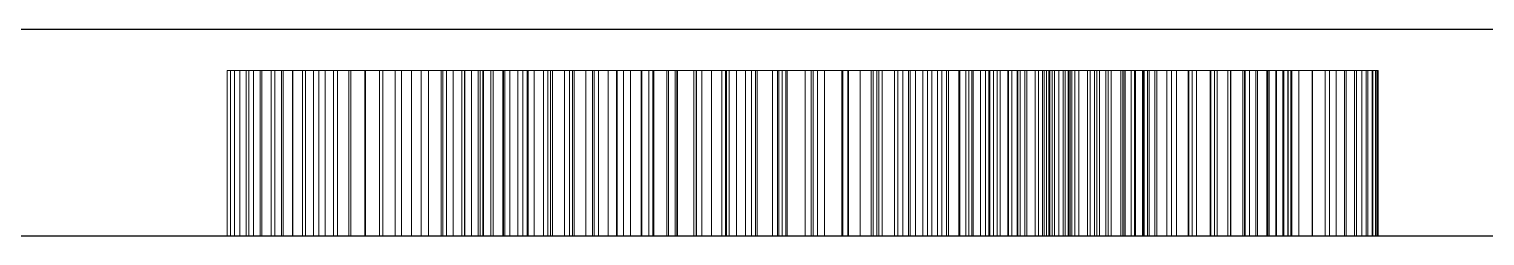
# Model space of a CAD drawing. Header units: millimetres. Extents: x 7 to 422, y 36 to 182.
# Drawn here: x 108.061 to 109.822, y 36.333 to 36.583 of the extents above; entities that cross this region are included whole.
import ezdxf

# ---------------------------------------------------------------- set-up
doc = ezdxf.new("R2010")
doc.units = ezdxf.units.MM
doc.header["$LTSCALE"] = 0.666667
doc.linetypes.add('DASHED', pattern=[1.524, 1.27, -0.254])
doc.layers.add('HIDDEN', color=7, linetype='DASHED', lineweight=13)
doc.layers.add('VISIBLE', color=7, linetype='CONTINUOUS', lineweight=25)

msp = doc.modelspace()

# ---------------------------------------------------------------- linework, layer by layer
at = {"layer": 'HIDDEN'}
for p, q in [((108.56168, 36.53333), (108.30064, 36.53333)), ((108.30064, 36.33333), (108.30064, 36.53333)), ((108.30064, 36.53333), (108.30452, 36.53333)), ((108.30452, 36.33333), (108.30452, 36.53333)), ((108.30452, 36.53333), (108.30964, 36.53333)), ((108.30964, 36.33333), (108.30964, 36.53333)), ((108.30964, 36.53333), (108.31601, 36.53333)), ((108.31601, 36.33333), (108.31601, 36.53333)), ((108.31601, 36.53333), (108.32361, 36.53333)), ((108.32361, 36.33333), (108.32361, 36.53333)), ((108.32361, 36.53333), (108.33246, 36.53333)), ((108.32674, 36.33333), (108.32674, 36.53333)), ((108.32674, 36.53333), (108.58778, 36.53333)), ((108.34061, 36.53333), (108.32674, 36.53333)), ((108.33246, 36.33333), (108.33246, 36.53333)), ((108.33246, 36.53333), (108.34255, 36.53333)), ((108.34061, 36.33333), (108.34061, 36.53333)), ((108.35828, 36.53333), (108.34061, 36.53333)), ((108.34255, 36.33333), (108.34255, 36.53333)), ((108.34255, 36.53333), (108.35387, 36.53333)), ((108.35387, 36.33333), (108.35387, 36.53333)), ((108.35387, 36.53333), (108.36644, 36.53333)), ((108.35828, 36.33333), (108.35828, 36.53333)), ((108.36855, 36.53333), (108.35828, 36.53333)), ((108.36644, 36.33333), (108.36644, 36.53333)), ((108.36644, 36.53333), (108.38025, 36.53333)), ((108.36855, 36.33333), (108.36855, 36.53333)), ((108.37977, 36.53333), (108.36855, 36.53333)), ((108.37977, 36.33333), (108.37977, 36.53333)), ((108.39193, 36.53333), (108.37977, 36.53333)), ((108.38025, 36.33333), (108.38025, 36.53333)), ((108.38025, 36.53333), (108.3953, 36.53333)), ((108.39193, 36.33333), (108.39193, 36.53333)), ((108.40505, 36.53333), (108.39193, 36.53333)), ((108.3953, 36.33333), (108.3953, 36.53333)), ((108.3953, 36.53333), (108.41159, 36.53333)), ((108.40505, 36.33333), (108.40505, 36.53333)), ((108.41913, 36.53333), (108.40505, 36.53333)), ((108.41159, 36.33333), (108.41159, 36.53333)), ((108.41159, 36.53333), (108.42912, 36.53333)), ((108.41913, 36.33333), (108.41913, 36.53333)), ((108.43415, 36.53333), (108.41913, 36.53333)), ((108.42912, 36.33333), (108.42912, 36.53333)), ((108.42912, 36.53333), (108.44789, 36.53333)), ((108.43415, 36.33333), (108.43415, 36.53333)), ((108.45012, 36.53333), (108.43415, 36.53333)), ((108.44789, 36.33333), (108.44789, 36.53333)), ((108.44789, 36.53333), (108.4679, 36.53333)), ((108.45012, 36.33333), (108.45012, 36.53333)), ((108.46705, 36.53333), (108.45012, 36.53333)), ((108.46705, 36.33333), (108.46705, 36.53333)), ((108.48493, 36.53333), (108.46705, 36.53333)), ((108.4679, 36.33333), (108.4679, 36.53333)), ((108.4679, 36.53333), (108.48915, 36.53333)), ((108.48493, 36.33333), (108.48493, 36.53333)), ((108.50376, 36.53333), (108.48493, 36.53333)), ((108.48915, 36.33333), (108.48915, 36.53333)), ((108.48915, 36.53333), (108.51165, 36.53333)), ((108.50376, 36.33333), (108.50376, 36.53333)), ((108.52354, 36.53333), (108.50376, 36.53333)), ((108.51165, 36.33333), (108.51165, 36.53333)), ((108.51165, 36.53333), (108.53513, 36.53333)), ((108.52354, 36.33333), (108.52354, 36.53333)), ((108.54428, 36.53333), (108.52354, 36.53333)), ((108.53513, 36.33333), (108.53513, 36.53333)), ((108.53513, 36.53333), (108.55936, 36.53333)), ((108.54428, 36.33333), (108.54428, 36.53333)), ((108.56581, 36.53333), (108.54428, 36.53333)), ((108.55936, 36.33333), (108.55936, 36.53333)), ((108.55936, 36.53333), (108.58432, 36.53333)), ((108.56168, 36.33333), (108.56168, 36.53333)), ((108.5739, 36.53333), (108.56168, 36.53333)), ((108.56581, 36.33333), (108.56581, 36.53333)), ((108.58799, 36.53333), (108.56581, 36.53333)), ((108.5739, 36.33333), (108.5739, 36.53333)), ((108.5881, 36.53333), (108.5739, 36.53333)), ((108.58432, 36.33333), (108.58432, 36.53333)), ((108.58432, 36.53333), (108.61003, 36.53333)), ((108.58778, 36.33333), (108.58778, 36.53333)), ((108.58778, 36.53333), (108.59617, 36.53333)), ((108.58799, 36.33333), (108.58799, 36.53333)), ((108.61081, 36.53333), (108.58799, 36.53333)), ((108.5881, 36.33333), (108.5881, 36.53333)), ((108.60427, 36.53333), (108.5881, 36.53333)), ((108.59617, 36.33333), (108.59617, 36.53333)), ((108.59617, 36.53333), (108.60682, 36.53333)), ((108.60427, 36.33333), (108.60427, 36.53333)), ((108.62241, 36.53333), (108.60427, 36.53333)), ((108.60682, 36.33333), (108.60682, 36.53333)), ((108.60682, 36.53333), (108.61973, 36.53333)), ((108.61003, 36.33333), (108.61003, 36.53333)), ((108.61003, 36.53333), (108.63649, 36.53333)), ((108.61081, 36.33333), (108.61081, 36.53333)), ((108.63428, 36.53333), (108.61081, 36.53333)), ((108.61973, 36.33333), (108.61973, 36.53333)), ((108.61973, 36.53333), (108.63492, 36.53333)), ((108.62241, 36.33333), (108.62241, 36.53333)), ((108.64252, 36.53333), (108.62241, 36.53333)), ((108.63428, 36.33333), (108.63428, 36.53333)), ((108.6584, 36.53333), (108.63428, 36.53333)), ((108.63492, 36.33333), (108.63492, 36.53333)), ((108.63492, 36.53333), (108.65236, 36.53333)), ((108.63649, 36.33333), (108.63649, 36.53333)), ((108.63649, 36.53333), (108.66368, 36.53333)), ((108.64252, 36.33333), (108.64252, 36.53333)), ((108.6646, 36.53333), (108.64252, 36.53333)), ((108.65236, 36.33333), (108.65236, 36.53333)), ((108.65236, 36.53333), (108.67208, 36.53333)), ((108.6584, 36.33333), (108.6584, 36.53333)), ((108.68316, 36.53333), (108.6584, 36.53333)), ((108.66368, 36.33333), (108.66368, 36.53333)), ((108.66368, 36.53333), (108.69162, 36.53333)), ((108.6646, 36.33333), (108.6646, 36.53333)), ((108.68865, 36.53333), (108.6646, 36.53333)), ((108.67208, 36.33333), (108.67208, 36.53333)), ((108.67208, 36.53333), (108.69406, 36.53333)), ((108.70857, 36.53333), (108.68316, 36.53333)), ((108.68316, 36.33333), (108.68316, 36.53333)), ((108.68865, 36.33333), (108.68865, 36.53333)), ((108.71468, 36.53333), (108.68865, 36.53333)), ((108.69162, 36.33333), (108.69162, 36.53333)), ((108.69162, 36.53333), (108.7203, 36.53333)), ((108.69406, 36.33333), (108.69406, 36.53333)), ((108.69406, 36.53333), (108.7183, 36.53333)), ((108.73462, 36.53333), (108.70857, 36.53333)), ((108.70857, 36.33333), (108.70857, 36.53333)), ((108.71468, 36.33333), (108.71468, 36.53333)), ((108.74243, 36.53333), (108.71468, 36.53333)), ((108.7183, 36.33333), (108.7183, 36.53333)), ((108.7183, 36.53333), (108.74448, 36.53333)), ((108.7203, 36.33333), (108.7203, 36.53333)), ((108.7203, 36.53333), (108.74972, 36.53333)), ((108.76132, 36.53333), (108.73462, 36.53333)), ((108.73462, 36.33333), (108.73462, 36.53333)), ((108.74243, 36.33333), (108.74243, 36.53333)), ((108.77164, 36.53333), (108.74243, 36.53333)), ((108.74448, 36.33333), (108.74448, 36.53333)), ((108.74448, 36.53333), (108.77223, 36.53333)), ((108.74972, 36.33333), (108.74972, 36.53333)), ((108.74972, 36.53333), (108.77988, 36.53333)), ((108.78866, 36.53333), (108.76132, 36.53333)), ((108.76132, 36.33333), (108.76132, 36.53333)), ((108.77164, 36.33333), (108.77164, 36.53333)), ((108.80234, 36.53333), (108.77164, 36.53333)), ((108.77223, 36.33333), (108.77223, 36.53333)), ((108.77223, 36.53333), (108.80158, 36.53333)), ((108.77988, 36.33333), (108.77988, 36.53333)), ((108.77988, 36.53333), (108.81079, 36.53333)), ((108.81665, 36.53333), (108.78866, 36.53333)), ((108.78866, 36.33333), (108.78866, 36.53333)), ((108.80158, 36.33333), (108.80158, 36.53333)), ((108.80158, 36.53333), (108.83251, 36.53333)), ((108.80234, 36.33333), (108.80234, 36.53333)), ((108.8345, 36.53333), (108.80234, 36.53333)), ((108.81079, 36.33333), (108.81079, 36.53333)), ((108.81079, 36.53333), (108.84243, 36.53333)), ((108.81547, 36.33333), (108.81547, 36.53333)), ((108.81547, 36.53333), (108.86831, 36.53333)), ((108.84447, 36.53333), (108.81547, 36.53333)), ((108.84529, 36.53333), (108.81665, 36.53333)), ((108.81665, 36.33333), (108.81665, 36.53333)), ((108.83251, 36.33333), (108.83251, 36.53333)), ((108.83251, 36.53333), (108.86503, 36.53333)), ((108.8345, 36.33333), (108.8345, 36.53333)), ((108.86814, 36.53333), (108.8345, 36.53333)), ((108.84243, 36.33333), (108.84243, 36.53333)), ((108.84243, 36.53333), (108.87482, 36.53333)), ((108.84447, 36.33333), (108.84447, 36.53333)), ((108.88653, 36.53333), (108.84447, 36.53333)), ((108.9045, 36.53333), (108.84529, 36.53333)), ((108.84529, 36.33333), (108.84529, 36.53333)), ((108.86503, 36.33333), (108.86503, 36.53333)), ((108.86503, 36.53333), (108.89913, 36.53333)), ((108.86814, 36.33333), (108.86814, 36.53333)), ((108.90325, 36.53333), (108.86814, 36.53333)), ((108.86831, 36.33333), (108.86831, 36.53333)), ((108.86831, 36.53333), (108.91662, 36.53333)), ((108.87482, 36.33333), (108.87482, 36.53333)), ((108.87482, 36.53333), (108.90796, 36.53333)), ((108.88653, 36.33333), (108.88653, 36.53333)), ((108.9277, 36.53333), (108.88653, 36.53333)), ((108.89913, 36.33333), (108.89913, 36.53333)), ((108.89913, 36.53333), (108.93482, 36.53333)), ((108.90325, 36.33333), (108.90325, 36.53333)), ((108.93984, 36.53333), (108.90325, 36.53333)), ((108.96629, 36.53333), (108.9045, 36.53333)), ((108.9045, 36.33333), (108.9045, 36.53333)), ((108.90796, 36.33333), (108.90796, 36.53333)), ((108.90796, 36.53333), (108.94183, 36.53333)), ((108.91662, 36.33333), (108.91662, 36.53333)), ((108.91662, 36.53333), (108.9604, 36.53333)), ((108.9277, 36.33333), (108.9277, 36.53333)), ((108.96783, 36.53333), (108.9277, 36.53333)), ((108.93482, 36.33333), (108.93482, 36.53333)), ((108.93482, 36.53333), (108.97209, 36.53333)), ((108.93984, 36.33333), (108.93984, 36.53333)), ((108.97789, 36.53333), (108.93984, 36.53333)), ((108.94183, 36.33333), (108.94183, 36.53333)), ((108.94183, 36.53333), (108.97644, 36.53333)), ((108.9604, 36.33333), (108.9604, 36.53333)), ((108.9604, 36.53333), (108.99965, 36.53333)), ((109.00937, 36.53333), (108.96629, 36.53333)), ((108.96629, 36.33333), (108.96629, 36.53333)), ((108.96783, 36.33333), (108.96783, 36.53333)), ((109.00692, 36.53333), (108.96783, 36.53333)), ((108.97209, 36.33333), (108.97209, 36.53333)), ((108.97209, 36.53333), (109.00964, 36.53333)), ((108.97644, 36.33333), (108.97644, 36.53333)), ((108.97644, 36.53333), (109.01482, 36.53333)), ((108.97789, 36.33333), (108.97789, 36.53333)), ((109.02304, 36.53333), (108.97789, 36.53333)), ((108.99965, 36.33333), (108.99965, 36.53333)), ((108.99965, 36.53333), (109.04397, 36.53333)), ((109.00692, 36.33333), (109.00692, 36.53333)), ((109.04497, 36.53333), (109.00692, 36.53333)), ((109.05158, 36.53333), (109.00937, 36.53333)), ((109.00937, 36.33333), (109.00937, 36.53333)), ((109.00964, 36.33333), (109.00964, 36.53333)), ((109.00964, 36.53333), (109.04542, 36.53333)), ((109.01482, 36.33333), (109.01482, 36.53333)), ((109.01482, 36.53333), (109.05236, 36.53333)), ((109.02304, 36.33333), (109.02304, 36.53333)), ((109.0664, 36.53333), (109.02304, 36.53333)), ((109.04397, 36.33333), (109.04397, 36.53333)), ((109.04397, 36.53333), (109.0863, 36.53333)), ((109.04497, 36.33333), (109.04497, 36.53333)), ((109.08197, 36.53333), (109.04497, 36.53333)), ((109.04542, 36.33333), (109.04542, 36.53333)), ((109.04542, 36.53333), (109.07943, 36.53333)), ((109.09294, 36.53333), (109.05158, 36.53333)), ((109.05158, 36.33333), (109.05158, 36.53333)), ((109.05236, 36.33333), (109.05236, 36.53333)), ((109.05236, 36.53333), (109.08905, 36.53333)), ((109.0664, 36.33333), (109.0664, 36.53333)), ((109.10797, 36.53333), (109.0664, 36.53333)), ((109.07943, 36.33333), (109.07943, 36.53333)), ((109.07943, 36.53333), (109.11168, 36.53333)), ((109.08197, 36.33333), (109.08197, 36.53333)), ((109.11793, 36.53333), (109.08197, 36.53333)), ((109.0863, 36.33333), (109.0863, 36.53333)), ((109.0863, 36.53333), (109.12663, 36.53333)), ((109.08905, 36.33333), (109.08905, 36.53333)), ((109.08905, 36.53333), (109.12491, 36.53333)), ((109.13343, 36.53333), (109.09294, 36.53333)), ((109.09294, 36.33333), (109.09294, 36.53333)), ((109.10797, 36.33333), (109.10797, 36.53333)), ((109.14775, 36.53333), (109.10797, 36.53333)), ((109.11168, 36.33333), (109.11168, 36.53333)), ((109.11168, 36.53333), (109.14216, 36.53333)), ((109.11793, 36.33333), (109.11793, 36.53333)), ((109.15285, 36.53333), (109.11793, 36.53333)), ((109.12491, 36.33333), (109.12491, 36.53333)), ((109.12491, 36.53333), (109.15993, 36.53333)), ((109.12663, 36.33333), (109.12663, 36.53333)), ((109.12663, 36.53333), (109.16497, 36.53333)), ((109.17306, 36.53333), (109.13343, 36.53333)), ((109.13343, 36.33333), (109.13343, 36.53333)), ((109.14216, 36.33333), (109.14216, 36.53333)), ((109.14216, 36.53333), (109.17087, 36.53333)), ((109.14775, 36.33333), (109.14775, 36.53333)), ((109.18574, 36.53333), (109.14775, 36.53333)), ((109.15285, 36.33333), (109.15285, 36.53333)), ((109.18673, 36.53333), (109.15285, 36.53333)), ((109.15993, 36.33333), (109.15993, 36.53333)), ((109.15993, 36.53333), (109.19412, 36.53333)), ((109.16497, 36.33333), (109.16497, 36.53333)), ((109.16497, 36.53333), (109.20132, 36.53333)), ((109.17087, 36.33333), (109.17087, 36.53333)), ((109.17087, 36.53333), (109.19781, 36.53333)), ((109.21184, 36.53333), (109.17306, 36.53333)), ((109.17306, 36.33333), (109.17306, 36.53333)), ((109.18574, 36.33333), (109.18574, 36.53333)), ((109.22194, 36.53333), (109.18574, 36.53333)), ((109.18673, 36.33333), (109.18673, 36.53333)), ((109.20288, 36.53333), (109.18673, 36.53333)), ((109.19412, 36.33333), (109.19412, 36.53333)), ((109.19412, 36.53333), (109.22746, 36.53333)), ((109.19781, 36.33333), (109.19781, 36.53333)), ((109.19781, 36.53333), (109.22298, 36.53333)), ((109.20132, 36.33333), (109.20132, 36.53333)), ((109.20132, 36.53333), (109.23567, 36.53333)), ((109.20288, 36.33333), (109.20288, 36.53333)), ((109.218, 36.53333), (109.20288, 36.53333)), ((109.24975, 36.53333), (109.21184, 36.53333)), ((109.21184, 36.33333), (109.21184, 36.53333)), ((109.218, 36.33333), (109.218, 36.53333)), ((109.23207, 36.53333), (109.218, 36.53333)), ((109.22194, 36.33333), (109.22194, 36.53333)), ((109.25635, 36.53333), (109.22194, 36.53333)), ((109.22298, 36.33333), (109.22298, 36.53333)), ((109.22298, 36.53333), (109.24576, 36.53333)), ((109.22746, 36.33333), (109.22746, 36.53333)), ((109.22746, 36.53333), (109.25996, 36.53333)), ((109.23207, 36.33333), (109.23207, 36.53333)), ((109.2451, 36.53333), (109.23207, 36.53333)), ((109.23567, 36.33333), (109.23567, 36.53333)), ((109.23567, 36.53333), (109.26803, 36.53333)), ((109.2451, 36.33333), (109.2451, 36.53333)), ((109.25709, 36.53333), (109.2451, 36.53333)), ((109.24576, 36.33333), (109.24576, 36.53333)), ((109.24576, 36.53333), (109.26549, 36.53333)), ((109.28679, 36.53333), (109.24975, 36.53333)), ((109.24975, 36.33333), (109.24975, 36.53333)), ((109.25635, 36.33333), (109.25635, 36.53333)), ((109.28897, 36.53333), (109.25635, 36.53333)), ((109.25709, 36.33333), (109.25709, 36.53333)), ((109.26803, 36.53333), (109.25709, 36.53333)), ((109.25996, 36.33333), (109.25996, 36.53333)), ((109.25996, 36.53333), (109.29163, 36.53333)), ((109.26549, 36.33333), (109.26549, 36.53333)), ((109.26549, 36.53333), (109.28219, 36.53333)), ((109.26803, 36.33333), (109.26803, 36.53333)), ((109.26803, 36.53333), (109.2984, 36.53333)), ((109.27793, 36.53333), (109.26803, 36.53333)), ((109.27793, 36.33333), (109.27793, 36.53333)), ((109.28679, 36.53333), (109.27793, 36.53333)), ((109.28219, 36.33333), (109.28219, 36.53333)), ((109.28219, 36.53333), (109.29586, 36.53333)), ((109.28679, 36.33333), (109.28679, 36.53333)), ((109.29461, 36.53333), (109.28679, 36.53333)), ((109.32234, 36.53333), (109.28679, 36.53333)), ((109.28897, 36.33333), (109.28897, 36.53333)), ((109.31871, 36.53333), (109.28897, 36.53333)), ((109.29163, 36.33333), (109.29163, 36.53333)), ((109.29163, 36.53333), (109.32246, 36.53333)), ((109.29461, 36.33333), (109.29461, 36.53333)), ((109.30139, 36.53333), (109.29461, 36.53333)), ((109.34131, 36.53333), (109.2955, 36.53333)), ((109.2955, 36.33333), (109.2955, 36.53333)), ((109.2955, 36.53333), (109.33064, 36.53333)), ((109.29586, 36.33333), (109.29586, 36.53333)), ((109.29586, 36.53333), (109.30649, 36.53333)), ((109.2984, 36.33333), (109.2984, 36.53333)), ((109.2984, 36.53333), (109.32593, 36.53333)), ((109.30139, 36.33333), (109.30139, 36.53333)), ((109.31181, 36.53333), (109.30139, 36.53333)), ((109.30649, 36.33333), (109.30649, 36.53333)), ((109.30649, 36.53333), (109.31408, 36.53333)), ((109.31181, 36.33333), (109.31181, 36.53333)), ((109.31806, 36.53333), (109.31181, 36.53333)), ((109.31408, 36.33333), (109.31408, 36.53333)), ((109.31408, 36.53333), (109.31863, 36.53333)), ((109.31806, 36.33333), (109.31806, 36.53333)), ((109.32015, 36.53333), (109.31806, 36.53333)), ((109.31863, 36.33333), (109.31863, 36.53333)), ((109.31863, 36.53333), (109.32015, 36.53333)), ((109.31871, 36.33333), (109.31871, 36.53333)), ((109.34449, 36.53333), (109.31871, 36.53333)), ((109.32015, 36.33333), (109.32015, 36.53333)), ((109.35573, 36.53333), (109.32234, 36.53333)), ((109.32234, 36.33333), (109.32234, 36.53333)), ((109.32246, 36.33333), (109.32246, 36.53333)), ((109.32246, 36.53333), (109.35245, 36.53333)), ((109.32593, 36.33333), (109.32593, 36.53333)), ((109.32593, 36.53333), (109.34979, 36.53333)), ((109.33064, 36.33333), (109.33064, 36.53333)), ((109.33064, 36.53333), (109.36357, 36.53333)), ((109.3845, 36.53333), (109.34131, 36.53333)), ((109.34131, 36.33333), (109.34131, 36.53333)), ((109.34449, 36.33333), (109.34449, 36.53333)), ((109.3663, 36.53333), (109.34449, 36.53333)), ((109.34979, 36.33333), (109.34979, 36.53333)), ((109.34979, 36.53333), (109.36998, 36.53333)), ((109.35245, 36.33333), (109.35245, 36.53333)), ((109.35245, 36.53333), (109.3816, 36.53333)), ((109.38696, 36.53333), (109.35573, 36.53333)), ((109.35573, 36.33333), (109.35573, 36.53333)), ((109.36357, 36.33333), (109.36357, 36.53333)), ((109.36357, 36.53333), (109.39427, 36.53333)), ((109.3663, 36.33333), (109.3663, 36.53333)), ((109.38414, 36.53333), (109.3663, 36.53333)), ((109.36998, 36.33333), (109.36998, 36.53333)), ((109.36998, 36.53333), (109.3865, 36.53333)), ((109.3816, 36.33333), (109.3816, 36.53333)), ((109.3816, 36.53333), (109.40992, 36.53333)), ((109.38414, 36.33333), (109.38414, 36.53333)), ((109.39802, 36.53333), (109.38414, 36.53333)), ((109.42506, 36.53333), (109.3845, 36.53333)), ((109.3845, 36.33333), (109.3845, 36.53333)), ((109.3865, 36.33333), (109.3865, 36.53333)), ((109.3865, 36.53333), (109.39935, 36.53333)), ((109.41605, 36.53333), (109.38696, 36.53333)), ((109.38696, 36.33333), (109.38696, 36.53333)), ((109.39427, 36.33333), (109.39427, 36.53333)), ((109.39427, 36.53333), (109.42275, 36.53333)), ((109.39802, 36.33333), (109.39802, 36.53333)), ((109.40793, 36.53333), (109.39802, 36.53333)), ((109.39935, 36.33333), (109.39935, 36.53333)), ((109.39935, 36.53333), (109.40852, 36.53333)), ((109.40793, 36.33333), (109.40793, 36.53333)), ((109.41388, 36.53333), (109.40793, 36.53333)), ((109.40852, 36.33333), (109.40852, 36.53333)), ((109.40852, 36.53333), (109.41403, 36.53333)), ((109.40992, 36.33333), (109.40992, 36.53333)), ((109.40992, 36.53333), (109.43739, 36.53333)), ((109.41388, 36.33333), (109.41388, 36.53333)), ((109.41586, 36.53333), (109.41388, 36.53333)), ((109.41403, 36.33333), (109.41403, 36.53333)), ((109.41403, 36.53333), (109.41586, 36.53333)), ((109.41586, 36.33333), (109.41586, 36.53333)), ((109.44298, 36.53333), (109.41605, 36.53333)), ((109.41605, 36.33333), (109.41605, 36.53333)), ((109.42275, 36.33333), (109.42275, 36.53333)), ((109.42275, 36.53333), (109.44902, 36.53333)), ((109.463, 36.53333), (109.42506, 36.53333)), ((109.42506, 36.33333), (109.42506, 36.53333)), ((109.43739, 36.33333), (109.43739, 36.53333)), ((109.43739, 36.53333), (109.46403, 36.53333)), ((109.46776, 36.53333), (109.44298, 36.53333)), ((109.44298, 36.33333), (109.44298, 36.53333)), ((109.44902, 36.33333), (109.44902, 36.53333)), ((109.44902, 36.53333), (109.47306, 36.53333)), ((109.4983, 36.53333), (109.463, 36.53333)), ((109.463, 36.33333), (109.463, 36.53333)), ((109.46403, 36.33333), (109.46403, 36.53333)), ((109.46403, 36.53333), (109.48983, 36.53333)), ((109.49038, 36.53333), (109.46776, 36.53333)), ((109.46776, 36.33333), (109.46776, 36.53333)), ((109.47306, 36.33333), (109.47306, 36.53333)), ((109.47306, 36.53333), (109.49488, 36.53333)), ((109.48983, 36.33333), (109.48983, 36.53333)), ((109.48983, 36.53333), (109.51441, 36.53333)), ((109.51085, 36.53333), (109.49038, 36.53333)), ((109.49038, 36.33333), (109.49038, 36.53333)), ((109.49488, 36.33333), (109.49488, 36.53333)), ((109.49488, 36.53333), (109.51448, 36.53333)), ((109.53098, 36.53333), (109.4983, 36.53333)), ((109.4983, 36.33333), (109.4983, 36.53333)), ((109.52904, 36.53333), (109.51085, 36.53333)), ((109.51085, 36.33333), (109.51085, 36.53333)), ((109.51441, 36.33333), (109.51441, 36.53333)), ((109.51441, 36.53333), (109.53741, 36.53333)), ((109.51448, 36.33333), (109.51448, 36.53333)), ((109.51448, 36.53333), (109.53182, 36.53333)), ((109.5448, 36.53333), (109.52904, 36.53333)), ((109.52904, 36.33333), (109.52904, 36.53333)), ((109.56102, 36.53333), (109.53098, 36.53333)), ((109.53098, 36.33333), (109.53098, 36.53333)), ((109.53182, 36.33333), (109.53182, 36.53333)), ((109.53182, 36.53333), (109.54684, 36.53333)), ((109.53741, 36.33333), (109.53741, 36.53333)), ((109.53741, 36.53333), (109.55883, 36.53333)), ((109.55813, 36.53333), (109.5448, 36.53333)), ((109.5448, 36.33333), (109.5448, 36.53333)), ((109.54684, 36.33333), (109.54684, 36.53333)), ((109.54684, 36.53333), (109.55955, 36.53333)), ((109.56905, 36.53333), (109.55813, 36.53333)), ((109.55813, 36.33333), (109.55813, 36.53333)), ((109.55883, 36.33333), (109.55883, 36.53333)), ((109.55883, 36.53333), (109.57865, 36.53333)), ((109.55955, 36.33333), (109.55955, 36.53333)), ((109.55955, 36.53333), (109.56995, 36.53333)), ((109.58844, 36.53333), (109.56102, 36.53333)), ((109.56102, 36.33333), (109.56102, 36.53333)), ((109.57753, 36.53333), (109.56905, 36.53333)), ((109.56905, 36.33333), (109.56905, 36.53333)), ((109.56995, 36.33333), (109.56995, 36.53333)), ((109.56995, 36.53333), (109.57804, 36.53333)), ((109.58359, 36.53333), (109.57753, 36.53333)), ((109.57753, 36.33333), (109.57753, 36.53333)), ((109.57804, 36.33333), (109.57804, 36.53333)), ((109.57804, 36.53333), (109.58382, 36.53333)), ((109.57865, 36.33333), (109.57865, 36.53333)), ((109.57865, 36.53333), (109.59689, 36.53333)), ((109.58723, 36.53333), (109.58359, 36.53333)), ((109.58359, 36.33333), (109.58359, 36.53333)), ((109.58382, 36.33333), (109.58382, 36.53333)), ((109.58382, 36.53333), (109.58729, 36.53333)), ((109.58844, 36.53333), (109.58723, 36.53333)), ((109.58723, 36.33333), (109.58723, 36.53333)), ((109.58729, 36.33333), (109.58729, 36.53333)), ((109.58729, 36.53333), (109.58844, 36.53333)), ((109.61291, 36.53333), (109.58844, 36.53333)), ((109.58844, 36.33333), (109.58844, 36.53333)), ((109.59689, 36.33333), (109.59689, 36.53333)), ((109.59689, 36.53333), (109.61355, 36.53333)), ((109.63412, 36.53333), (109.61291, 36.53333)), ((109.61291, 36.33333), (109.61291, 36.53333)), ((109.61355, 36.33333), (109.61355, 36.53333)), ((109.61355, 36.53333), (109.62862, 36.53333)), ((109.62862, 36.33333), (109.62862, 36.53333)), ((109.62862, 36.53333), (109.6421, 36.53333)), ((109.65207, 36.53333), (109.63412, 36.53333)), ((109.63412, 36.33333), (109.63412, 36.53333)), ((109.6421, 36.33333), (109.6421, 36.53333)), ((109.6421, 36.53333), (109.654, 36.53333)), ((109.66675, 36.53333), (109.65207, 36.53333)), ((109.65207, 36.33333), (109.65207, 36.53333)), ((109.654, 36.33333), (109.654, 36.53333)), ((109.654, 36.53333), (109.66431, 36.53333)), ((109.66431, 36.33333), (109.66431, 36.53333)), ((109.66431, 36.53333), (109.67303, 36.53333)), ((109.67818, 36.53333), (109.66675, 36.53333)), ((109.66675, 36.33333), (109.66675, 36.53333)), ((109.67303, 36.33333), (109.67303, 36.53333)), ((109.67303, 36.53333), (109.68017, 36.53333)), ((109.68633, 36.53333), (109.67818, 36.53333)), ((109.67818, 36.33333), (109.67818, 36.53333)), ((109.68017, 36.33333), (109.68017, 36.53333)), ((109.68017, 36.53333), (109.68572, 36.53333)), ((109.68572, 36.33333), (109.68572, 36.53333)), ((109.68572, 36.53333), (109.68969, 36.53333)), ((109.69123, 36.53333), (109.68633, 36.53333)), ((109.68633, 36.33333), (109.68633, 36.53333)), ((109.68969, 36.33333), (109.68969, 36.53333)), ((109.68969, 36.53333), (109.69207, 36.53333)), ((109.69286, 36.53333), (109.69123, 36.53333)), ((109.69123, 36.33333), (109.69123, 36.53333)), ((109.69207, 36.33333), (109.69207, 36.53333)), ((109.69207, 36.53333), (109.69286, 36.53333)), ((109.69286, 36.33333), (109.69286, 36.53333)), ((108.30064, 36.33333), (108.56168, 36.33333)), ((108.30452, 36.33333), (108.30064, 36.33333)), ((108.30964, 36.33333), (108.30452, 36.33333)), ((108.31601, 36.33333), (108.30964, 36.33333)), ((108.32361, 36.33333), (108.31601, 36.33333)), ((108.33246, 36.33333), (108.32361, 36.33333)), ((108.32674, 36.33333), (108.34061, 36.33333)), ((108.58778, 36.33333), (108.32674, 36.33333)), ((108.34255, 36.33333), (108.33246, 36.33333)), ((108.34061, 36.33333), (108.35828, 36.33333)), ((108.35387, 36.33333), (108.34255, 36.33333)), ((108.36644, 36.33333), (108.35387, 36.33333)), ((108.35828, 36.33333), (108.36855, 36.33333)), ((108.38025, 36.33333), (108.36644, 36.33333)), ((108.36855, 36.33333), (108.37977, 36.33333)), ((108.37977, 36.33333), (108.39193, 36.33333)), ((108.3953, 36.33333), (108.38025, 36.33333)), ((108.39193, 36.33333), (108.40505, 36.33333)), ((108.41159, 36.33333), (108.3953, 36.33333)), ((108.40505, 36.33333), (108.41913, 36.33333)), ((108.42912, 36.33333), (108.41159, 36.33333)), ((108.41913, 36.33333), (108.43415, 36.33333)), ((108.44789, 36.33333), (108.42912, 36.33333)), ((108.43415, 36.33333), (108.45012, 36.33333)), ((108.4679, 36.33333), (108.44789, 36.33333)), ((108.45012, 36.33333), (108.46705, 36.33333)), ((108.46705, 36.33333), (108.48493, 36.33333)), ((108.48915, 36.33333), (108.4679, 36.33333)), ((108.48493, 36.33333), (108.50376, 36.33333)), ((108.51165, 36.33333), (108.48915, 36.33333)), ((108.50376, 36.33333), (108.52354, 36.33333)), ((108.53513, 36.33333), (108.51165, 36.33333)), ((108.52354, 36.33333), (108.54428, 36.33333)), ((108.55936, 36.33333), (108.53513, 36.33333)), ((108.54428, 36.33333), (108.56581, 36.33333)), ((108.58432, 36.33333), (108.55936, 36.33333)), ((108.56168, 36.33333), (108.5739, 36.33333)), ((108.56581, 36.33333), (108.58799, 36.33333)), ((108.5739, 36.33333), (108.5881, 36.33333)), ((108.61003, 36.33333), (108.58432, 36.33333)), ((108.59617, 36.33333), (108.58778, 36.33333)), ((108.58799, 36.33333), (108.61081, 36.33333)), ((108.5881, 36.33333), (108.60427, 36.33333)), ((108.60682, 36.33333), (108.59617, 36.33333)), ((108.60427, 36.33333), (108.62241, 36.33333)), ((108.61973, 36.33333), (108.60682, 36.33333)), ((108.63649, 36.33333), (108.61003, 36.33333)), ((108.61081, 36.33333), (108.63428, 36.33333)), ((108.63492, 36.33333), (108.61973, 36.33333)), ((108.62241, 36.33333), (108.64252, 36.33333)), ((108.63428, 36.33333), (108.6584, 36.33333)), ((108.65236, 36.33333), (108.63492, 36.33333)), ((108.66368, 36.33333), (108.63649, 36.33333)), ((108.64252, 36.33333), (108.6646, 36.33333)), ((108.67208, 36.33333), (108.65236, 36.33333)), ((108.6584, 36.33333), (108.68316, 36.33333)), ((108.69162, 36.33333), (108.66368, 36.33333)), ((108.6646, 36.33333), (108.68865, 36.33333)), ((108.69406, 36.33333), (108.67208, 36.33333)), ((108.68316, 36.33333), (108.70857, 36.33333)), ((108.68865, 36.33333), (108.71468, 36.33333)), ((108.7203, 36.33333), (108.69162, 36.33333)), ((108.7183, 36.33333), (108.69406, 36.33333)), ((108.70857, 36.33333), (108.73462, 36.33333)), ((108.71468, 36.33333), (108.74243, 36.33333)), ((108.74448, 36.33333), (108.7183, 36.33333)), ((108.74972, 36.33333), (108.7203, 36.33333)), ((108.73462, 36.33333), (108.76132, 36.33333)), ((108.74243, 36.33333), (108.77164, 36.33333)), ((108.77223, 36.33333), (108.74448, 36.33333)), ((108.77988, 36.33333), (108.74972, 36.33333)), ((108.76132, 36.33333), (108.78866, 36.33333)), ((108.77164, 36.33333), (108.80234, 36.33333)), ((108.80158, 36.33333), (108.77223, 36.33333)), ((108.81079, 36.33333), (108.77988, 36.33333)), ((108.78866, 36.33333), (108.81665, 36.33333)), ((108.83251, 36.33333), (108.80158, 36.33333)), ((108.80234, 36.33333), (108.8345, 36.33333)), ((108.84243, 36.33333), (108.81079, 36.33333)), ((108.81547, 36.33333), (108.84447, 36.33333)), ((108.86831, 36.33333), (108.81547, 36.33333)), ((108.81665, 36.33333), (108.84529, 36.33333)), ((108.86503, 36.33333), (108.83251, 36.33333)), ((108.8345, 36.33333), (108.86814, 36.33333)), ((108.87482, 36.33333), (108.84243, 36.33333)), ((108.84447, 36.33333), (108.88653, 36.33333)), ((108.84529, 36.33333), (108.9045, 36.33333)), ((108.89913, 36.33333), (108.86503, 36.33333)), ((108.86814, 36.33333), (108.90325, 36.33333)), ((108.91662, 36.33333), (108.86831, 36.33333)), ((108.90796, 36.33333), (108.87482, 36.33333)), ((108.88653, 36.33333), (108.9277, 36.33333)), ((108.93482, 36.33333), (108.89913, 36.33333)), ((108.90325, 36.33333), (108.93984, 36.33333)), ((108.9045, 36.33333), (108.96629, 36.33333)), ((108.94183, 36.33333), (108.90796, 36.33333)), ((108.9604, 36.33333), (108.91662, 36.33333)), ((108.9277, 36.33333), (108.96783, 36.33333)), ((108.97209, 36.33333), (108.93482, 36.33333)), ((108.93984, 36.33333), (108.97789, 36.33333)), ((108.97644, 36.33333), (108.94183, 36.33333)), ((108.99965, 36.33333), (108.9604, 36.33333)), ((108.96629, 36.33333), (109.00937, 36.33333)), ((108.96783, 36.33333), (109.00692, 36.33333)), ((109.00964, 36.33333), (108.97209, 36.33333)), ((109.01482, 36.33333), (108.97644, 36.33333)), ((108.97789, 36.33333), (109.02304, 36.33333)), ((109.04397, 36.33333), (108.99965, 36.33333)), ((109.00692, 36.33333), (109.04497, 36.33333)), ((109.00937, 36.33333), (109.05158, 36.33333)), ((109.04542, 36.33333), (109.00964, 36.33333)), ((109.05236, 36.33333), (109.01482, 36.33333)), ((109.02304, 36.33333), (109.0664, 36.33333)), ((109.0863, 36.33333), (109.04397, 36.33333)), ((109.04497, 36.33333), (109.08197, 36.33333)), ((109.07943, 36.33333), (109.04542, 36.33333)), ((109.05158, 36.33333), (109.09294, 36.33333)), ((109.08905, 36.33333), (109.05236, 36.33333)), ((109.0664, 36.33333), (109.10797, 36.33333)), ((109.11168, 36.33333), (109.07943, 36.33333)), ((109.08197, 36.33333), (109.11793, 36.33333)), ((109.12663, 36.33333), (109.0863, 36.33333)), ((109.12491, 36.33333), (109.08905, 36.33333)), ((109.09294, 36.33333), (109.13343, 36.33333)), ((109.10797, 36.33333), (109.14775, 36.33333)), ((109.14216, 36.33333), (109.11168, 36.33333)), ((109.11793, 36.33333), (109.15285, 36.33333)), ((109.15993, 36.33333), (109.12491, 36.33333)), ((109.16497, 36.33333), (109.12663, 36.33333)), ((109.13343, 36.33333), (109.17306, 36.33333)), ((109.17087, 36.33333), (109.14216, 36.33333)), ((109.14775, 36.33333), (109.18574, 36.33333)), ((109.15285, 36.33333), (109.18673, 36.33333)), ((109.19412, 36.33333), (109.15993, 36.33333)), ((109.20132, 36.33333), (109.16497, 36.33333)), ((109.19781, 36.33333), (109.17087, 36.33333)), ((109.17306, 36.33333), (109.21184, 36.33333)), ((109.18574, 36.33333), (109.22194, 36.33333)), ((109.18673, 36.33333), (109.20288, 36.33333)), ((109.22746, 36.33333), (109.19412, 36.33333)), ((109.22298, 36.33333), (109.19781, 36.33333)), ((109.23567, 36.33333), (109.20132, 36.33333)), ((109.20288, 36.33333), (109.218, 36.33333)), ((109.21184, 36.33333), (109.24975, 36.33333)), ((109.218, 36.33333), (109.23207, 36.33333)), ((109.22194, 36.33333), (109.25635, 36.33333)), ((109.24576, 36.33333), (109.22298, 36.33333)), ((109.25996, 36.33333), (109.22746, 36.33333)), ((109.23207, 36.33333), (109.2451, 36.33333)), ((109.26803, 36.33333), (109.23567, 36.33333)), ((109.2451, 36.33333), (109.25709, 36.33333)), ((109.26549, 36.33333), (109.24576, 36.33333)), ((109.24975, 36.33333), (109.28679, 36.33333)), ((109.25635, 36.33333), (109.28897, 36.33333)), ((109.25709, 36.33333), (109.26803, 36.33333)), ((109.29163, 36.33333), (109.25996, 36.33333)), ((109.28219, 36.33333), (109.26549, 36.33333)), ((109.26803, 36.33333), (109.27793, 36.33333)), ((109.2984, 36.33333), (109.26803, 36.33333)), ((109.27793, 36.33333), (109.28679, 36.33333)), ((109.29586, 36.33333), (109.28219, 36.33333)), ((109.28679, 36.33333), (109.32234, 36.33333)), ((109.28679, 36.33333), (109.29461, 36.33333)), ((109.28897, 36.33333), (109.31871, 36.33333)), ((109.32246, 36.33333), (109.29163, 36.33333)), ((109.29461, 36.33333), (109.30139, 36.33333)), ((109.2955, 36.33333), (109.34131, 36.33333)), ((109.33064, 36.33333), (109.2955, 36.33333)), ((109.30649, 36.33333), (109.29586, 36.33333)), ((109.32593, 36.33333), (109.2984, 36.33333)), ((109.30139, 36.33333), (109.31181, 36.33333)), ((109.31408, 36.33333), (109.30649, 36.33333)), ((109.31181, 36.33333), (109.31806, 36.33333)), ((109.31863, 36.33333), (109.31408, 36.33333)), ((109.31806, 36.33333), (109.32015, 36.33333)), ((109.32015, 36.33333), (109.31863, 36.33333)), ((109.31871, 36.33333), (109.34449, 36.33333)), ((109.32234, 36.33333), (109.35573, 36.33333)), ((109.35245, 36.33333), (109.32246, 36.33333)), ((109.34979, 36.33333), (109.32593, 36.33333)), ((109.36357, 36.33333), (109.33064, 36.33333)), ((109.34131, 36.33333), (109.3845, 36.33333)), ((109.34449, 36.33333), (109.3663, 36.33333)), ((109.36998, 36.33333), (109.34979, 36.33333)), ((109.3816, 36.33333), (109.35245, 36.33333)), ((109.35573, 36.33333), (109.38696, 36.33333)), ((109.39427, 36.33333), (109.36357, 36.33333)), ((109.3663, 36.33333), (109.38414, 36.33333)), ((109.3865, 36.33333), (109.36998, 36.33333)), ((109.40992, 36.33333), (109.3816, 36.33333)), ((109.38414, 36.33333), (109.39802, 36.33333)), ((109.3845, 36.33333), (109.42506, 36.33333)), ((109.39935, 36.33333), (109.3865, 36.33333)), ((109.38696, 36.33333), (109.41605, 36.33333)), ((109.42275, 36.33333), (109.39427, 36.33333)), ((109.39802, 36.33333), (109.40793, 36.33333)), ((109.40852, 36.33333), (109.39935, 36.33333)), ((109.40793, 36.33333), (109.41388, 36.33333)), ((109.41403, 36.33333), (109.40852, 36.33333)), ((109.43739, 36.33333), (109.40992, 36.33333)), ((109.41388, 36.33333), (109.41586, 36.33333)), ((109.41586, 36.33333), (109.41403, 36.33333)), ((109.41605, 36.33333), (109.44298, 36.33333)), ((109.44902, 36.33333), (109.42275, 36.33333)), ((109.42506, 36.33333), (109.463, 36.33333)), ((109.46403, 36.33333), (109.43739, 36.33333)), ((109.44298, 36.33333), (109.46776, 36.33333)), ((109.47306, 36.33333), (109.44902, 36.33333)), ((109.463, 36.33333), (109.4983, 36.33333)), ((109.48983, 36.33333), (109.46403, 36.33333)), ((109.46776, 36.33333), (109.49038, 36.33333)), ((109.49488, 36.33333), (109.47306, 36.33333)), ((109.51441, 36.33333), (109.48983, 36.33333)), ((109.49038, 36.33333), (109.51085, 36.33333)), ((109.51448, 36.33333), (109.49488, 36.33333)), ((109.4983, 36.33333), (109.53098, 36.33333)), ((109.51085, 36.33333), (109.52904, 36.33333)), ((109.53741, 36.33333), (109.51441, 36.33333)), ((109.53182, 36.33333), (109.51448, 36.33333)), ((109.52904, 36.33333), (109.5448, 36.33333)), ((109.53098, 36.33333), (109.56102, 36.33333)), ((109.54684, 36.33333), (109.53182, 36.33333)), ((109.55883, 36.33333), (109.53741, 36.33333)), ((109.5448, 36.33333), (109.55813, 36.33333)), ((109.55955, 36.33333), (109.54684, 36.33333)), ((109.55813, 36.33333), (109.56905, 36.33333)), ((109.57865, 36.33333), (109.55883, 36.33333)), ((109.56995, 36.33333), (109.55955, 36.33333)), ((109.56102, 36.33333), (109.58844, 36.33333)), ((109.56905, 36.33333), (109.57753, 36.33333)), ((109.57804, 36.33333), (109.56995, 36.33333)), ((109.57753, 36.33333), (109.58359, 36.33333)), ((109.58382, 36.33333), (109.57804, 36.33333)), ((109.59689, 36.33333), (109.57865, 36.33333)), ((109.58359, 36.33333), (109.58723, 36.33333)), ((109.58729, 36.33333), (109.58382, 36.33333)), ((109.58723, 36.33333), (109.58844, 36.33333)), ((109.58844, 36.33333), (109.58729, 36.33333)), ((109.58844, 36.33333), (109.61291, 36.33333)), ((109.61355, 36.33333), (109.59689, 36.33333)), ((109.61291, 36.33333), (109.63412, 36.33333)), ((109.62862, 36.33333), (109.61355, 36.33333)), ((109.6421, 36.33333), (109.62862, 36.33333)), ((109.63412, 36.33333), (109.65207, 36.33333)), ((109.654, 36.33333), (109.6421, 36.33333)), ((109.65207, 36.33333), (109.66675, 36.33333)), ((109.66431, 36.33333), (109.654, 36.33333)), ((109.67303, 36.33333), (109.66431, 36.33333)), ((109.66675, 36.33333), (109.67818, 36.33333)), ((109.68017, 36.33333), (109.67303, 36.33333)), ((109.67818, 36.33333), (109.68633, 36.33333)), ((109.68572, 36.33333), (109.68017, 36.33333)), ((109.68969, 36.33333), (109.68572, 36.33333)), ((109.68633, 36.33333), (109.69123, 36.33333)), ((109.69207, 36.33333), (109.68969, 36.33333)), ((109.69123, 36.33333), (109.69286, 36.33333)), ((109.69286, 36.33333), (109.69207, 36.33333))]:
    msp.add_line(p, q, dxfattribs=at)
at = {"layer": 'VISIBLE'}
for p, q in [((70.08333, 36.58333), (144.58333, 36.58333)), ((70.08333, 36.33333), (144.58333, 36.33333))]:
    msp.add_line(p, q, dxfattribs=at)

doc.saveas('drawing.dxf')
